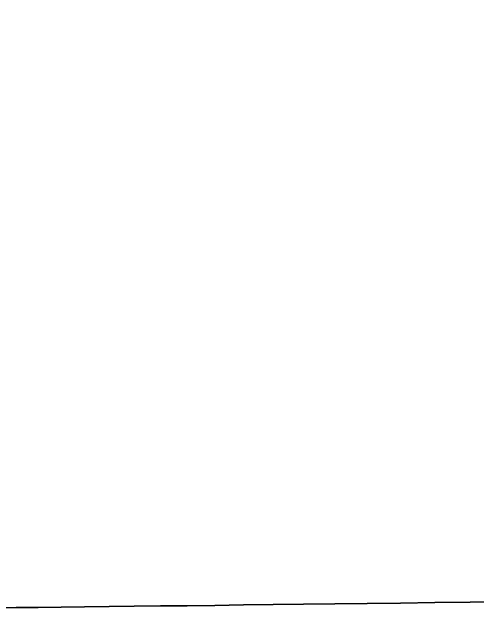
# Model space of a CAD drawing. Header units: millimetres. Extents: x 0 to 1845, y -1231 to 1016.
# Drawn here: x 797.034124 to 797.035405, y 413.674975 to 413.676627 of the extents above; entities that cross this region are included whole.
import ezdxf

# ---------------------------------------------------------------- set-up
doc = ezdxf.new("R2010")
doc.units = ezdxf.units.MM
doc.layers.add('Blocks', color=7, linetype='Continuous')
doc.layers.add('Blocks$Outline', color=7, linetype='Continuous', lineweight=35, true_color=0xff3f3f)

# ---------------------------------------------------------------- blocks, each defined once
blk = doc.blocks.new('Falcon Lounge Chair Front')
at = {"layer": 'Blocks$Outline'}
blk.add_rational_spline([(789.7713857, 413.6749806), (789.7713946, 413.6749806), (791.7721898, 413.6749806), (793.4725882, 413.6749806), (794.7492595, 413.6749806), (796.1971315, 413.6749806), (797.0331822, 413.6749806), (797.0331822, 413.6749806), (797.0555423, 413.675314), (797.1002626, 413.6759808), (797.152428, 413.6772032), (797.1822183, 413.6785365), (797.2728972, 413.6839506), (797.3336854, 413.6894452), (797.456145, 413.7042925), (797.5177775, 413.7137219), (797.7701044, 413.7604156), (797.9571048, 413.8142122), (798.5185112, 414.0364679), (798.8646522, 414.2638099), (799.1545025, 414.5536603), (799.7402889, 415.1394467), (800.0331822, 415.891369), (800.0331822, 416.6749806), (800.0331822, 417.4585922), (799.7402889, 418.2105145), (799.1545025, 418.796301), (798.8646522, 419.0861513), (798.5185112, 419.3134933), (797.9571048, 419.535749), (797.7701044, 419.5895456), (797.5177775, 419.6362393), (797.456145, 419.6456688), (797.3336854, 419.660516), (797.2728972, 419.6660106), (797.1822183, 419.6714247), (797.152428, 419.6727581), (797.1226077, 419.6736475), (797.033184, 419.6749806), (797.0331822, 419.6749806), (797.0331822, 419.6749806), (796.1971315, 419.6749806), (794.7492595, 419.6749806), (793.4941359, 419.6749806), (791.8278151, 419.6749806), (789.866216, 419.6749806)], [0.858508828079, 0.858508892585, 0.873164710565, 0.920328577622, 1, 0.910599831366, 0.86213125301, 0.854594264932, 0.854594264932, 0.854594264932, 0.854594264932, 0.854594264932, 0.854594264932, 0.854594264932, 0.854594264932, 0.854594264932, 0.854594264932, 0.854594264932, 0.854594264932, 0.854594264932, 0.854594264932, 0.854594264932, 0.903469330002, 1.00121946014, 0.903469330002, 0.854594264932, 0.854594264932, 0.854594264932, 0.854594264932, 0.854594264932, 0.854594264932, 0.854594264932, 0.854594264932, 0.854594264932, 0.854594264932, 0.854594264932, 0.854594264932, 0.854594264932, 0.854594264932, 0.854594264932, 0.86213125301, 0.910599831366, 1, 0.921567804817, 0.874639971187, 0.859216499109], degree=3, knots=[-45.212753, -45.212753, -45.212753, -45.212753, -45.212726, -38.918104, -38.918104, -38.918104, -31.955551, -31.955551, -31.955551, -31.887749, -31.887749, -31.797341, -31.797341, -31.612326, -31.612326, -31.423331, -31.423331, -30.834294, -30.834294, -29.589852, -29.589852, -29.589852, -27.17262, -27.17262, -27.17262, -24.755388, -24.755388, -24.755388, -23.474249, -23.474249, -22.867843, -22.867843, -22.673274, -22.673274, -22.482803, -22.482803, -22.389729, -22.389729, -22.389682, -22.389682, -22.389682, -15.427129, -15.427129, -15.427129, -9.230416, -9.230416, -9.230416, -9.230416], dxfattribs=at)

msp = doc.modelspace()

# ---------------------------------------------------------------- block references
at = {"layer": 'Blocks'}
msp.add_blockref('Falcon Lounge Chair Front', (0, 0), dxfattribs=at)

doc.saveas('drawing.dxf')
